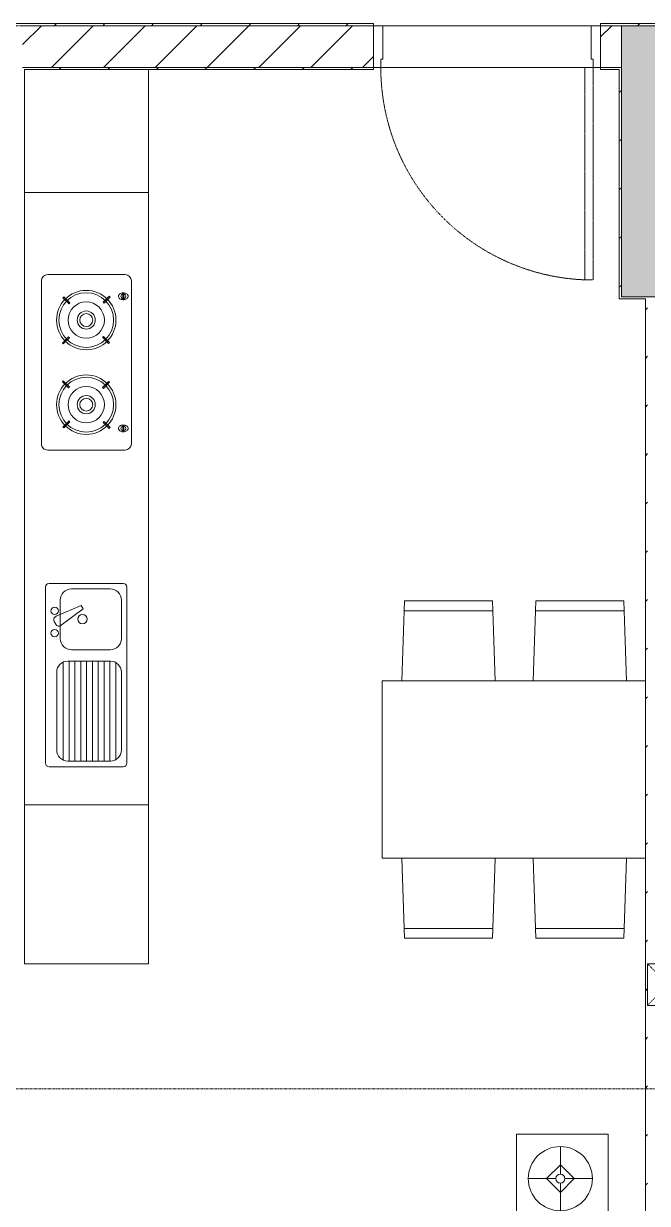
# Model space of a CAD drawing. Header units: millimetres. Extents: x 5356 to 209803, y -16346 to 109894.
# Drawn here: x 66058 to 69053, y 27887 to 33547 of the extents above; entities that cross this region are included whole.
import ezdxf

# ---------------------------------------------------------------- set-up
doc = ezdxf.new("R2010")
doc.units = ezdxf.units.MM
for name, pattern in [('Dash', [6, 3, -3]), ('Grid Line', [22.225, 12.7, -3.175, 3.175, -3.175]), ('NET VAN', [1.06, 0.53, -0.53])]:
    doc.linetypes.add(name, pattern=pattern)
for name, color, linetype, lineweight in [('0-1', 7, 'Continuous', 5), ('A-DETL-GENF-2', 9, 'NET VAN', 9), ('A-DOOR', 31, 'Continuous', 9), ('A-DOOR-FRAM', 31, 'Continuous', 9), ('A-FLOR-1', 9, 'Continuous', 9), ('A-WALL', 113, 'Continuous', 9), ('A-WALL-3', 113, 'Continuous', 18), ('A-WALL-PATT-2', 9, 'Continuous', 9), ('A-WALL-PATT-3', 111, 'Continuous', 9), ('I-FURN', 30, 'Continuous', 9), ('I-FURN-1', 9, 'Continuous', 9), ('I-WALL-1', 253, 'Continuous', 18), ('I-WALL-3', 2, 'Continuous', 18), ('S-COLS', 52, 'Continuous', 9), ('S-COLS-1', 254, 'Continuous', 5), ('S-COLS-2', 253, 'Continuous', 18), ('S-COLS-4', 52, 'Continuous', 18), ('S-COLS-5', 52, 'Dash', 9), ('S-COLS-HDLN', 52, 'Dash', 9), ('S-GRID-1', 1, 'Grid Line', 9)]:
    doc.layers.add(name, color=color, linetype=linetype, lineweight=lineweight)
pattern_1 = [(45, (0, 0), (-116.67262, 116.67262), [])]

# ---------------------------------------------------------------- blocks, each defined once
blk = doc.blocks.new('NCV_TKTC_KET CAU_rvt-1-TKCS_MB ĐỊNH VỊ MỐC TỌA ĐỘ CÔNG TRÌNH')
at = {"layer": 'S-COLS-1'}
blk.add_hatch(color=256, dxfattribs=at).paths.add_polyline_path([(69377.6, 32236.9), (69377.6, 33536.9), (68927.6, 33536.9), (68927.6, 32236.9)])
at = {"layer": 'S-COLS-2'}
for p, q in [((69377.6, 33536.9), (68927.6, 33536.9)), ((68927.6, 33536.9), (68927.6, 32236.9)), ((68927.6, 32236.9), (69377.6, 32236.9))]:
    blk.add_line(p, q, dxfattribs=at)
blk = doc.blocks.new('HE BEP A - HE BEP A-V12-TKCS_MB ĐỊNH VỊ MỐC TỌA ĐỘ CÔNG TRÌNH')
at = {"layer": 'I-FURN'}
for p, q in [((765.9, 605.3), (3.5, 605.3)), ((3.5, 605.3), (3.5, 11)), ((765.9, 11), (765.9, 605.3)), ((765.9, 605.3), (4293.5, 605.3)), ((765.9, 11), (765.9, 605.3)), ((3703.5, 605.3), (3703.5, 11)), ((3279.1, 524.2), (2497.5, 524.2)), ((948.4, 131.7), (948.4, 487.8)), ((965.9, 505.3), (1810.5, 505.3)), ((1644.6, 463.3), (1632.2, 456.1)), ((1670.1, 454.1), (1721.6, 333.3)), ((1828, 487.8), (1828, 131.7)), ((2467.5, 494.2), (2467.5, 122.2)), ((3309.1, 494.2), (3309.1, 122.2)), ((975, 397.7), (975, 193.3)), ((979.9, 419.9), (1450.3, 419.9)), ((1401.8, 451.1), (1028.4, 451.1)), ((1455.1, 193.3), (1455.1, 397.7)), ((1747.9, 434.2), (1562.5, 434.2)), ((1706.2, 324.4), (1627.3, 429.4)), ((2578, 421.2), (2573.6, 416.8)), ((2573.6, 416.8), (2602.8, 387.7)), ((2607.1, 392.1), (2578, 421.2)), ((2795.6, 424), (2766.5, 394.9)), ((2770.8, 390.5), (2800, 419.6)), ((2800, 419.6), (2795.6, 424)), ((2976.7, 419.6), (2981.1, 424)), ((3005.8, 390.5), (2976.7, 419.6)), ((2981.1, 424), (3010.2, 394.9)), ((3169.5, 392.1), (3198.6, 421.2)), ((3203, 416.8), (3173.9, 387.7)), ((3198.6, 421.2), (3203, 416.8)), ((975, 391.9), (1455.1, 391.9)), ((975, 363.9), (1455.1, 363.9)), ((1509.1, 380.9), (1509.1, 194.2)), ((1801.3, 194.2), (1801.3, 380.9)), ((2602.8, 387.7), (2607.1, 392.1)), ((2766.5, 394.9), (2770.8, 390.5)), ((3010.2, 394.9), (3005.8, 390.5)), ((3173.9, 387.7), (3169.5, 392.1)), ((975, 335.9), (1455.1, 335.9)), ((975, 307.9), (1455.1, 307.9)), ((1721.6, 333.3), (1706.2, 324.4)), ((975, 279.9), (1455.1, 279.9)), ((975, 251.9), (1455.1, 251.9)), ((2570.9, 199.3), (2600, 228.4)), ((2600, 228.4), (2604.4, 224)), ((2763.7, 226.8), (2768.1, 231.2)), ((2792.8, 197.7), (2763.7, 226.8)), ((2768.1, 231.2), (2797.2, 202)), ((3008.5, 231.2), (2979.4, 202)), ((2983.8, 197.7), (3012.9, 226.8)), ((3012.9, 226.8), (3008.5, 231.2)), ((3176.6, 228.4), (3172.2, 224)), ((3205.8, 199.3), (3176.6, 228.4)), ((975, 223.9), (1455.1, 223.9)), ((975, 195.9), (1455.1, 195.9)), ((2575.3, 194.9), (2570.9, 199.3)), ((2604.4, 224), (2575.3, 194.9)), ((2797.2, 202), (2792.8, 197.7)), ((2979.4, 202), (2983.8, 197.7)), ((3172.2, 224), (3201.4, 194.9)), ((3201.4, 194.9), (3205.8, 199.3)), ((1810.5, 114.2), (965.9, 114.2)), ((981.5, 167.9), (1448.7, 167.9)), ((1028.4, 139.9), (1401.8, 139.9)), ((1562.5, 140.8), (1747.9, 140.8)), ((2555.1, 133.3), (2555.1, 129.3)), ((2587.6, 133.3), (2555.1, 133.3)), ((2555.1, 129.3), (2587.6, 129.3)), ((2587.6, 129.3), (2587.6, 133.3)), ((3189, 129.3), (3189, 133.3)), ((3189, 133.3), (3221.5, 133.3)), ((3221.5, 129.3), (3189, 129.3)), ((3221.5, 133.3), (3221.5, 129.3)), ((3279.1, 92.2), (2497.5, 92.2)), ((3.5, 11), (765.9, 11)), ((4293.5, 11), (765.9, 11))]:
    blk.add_line(p, q, dxfattribs=at)
for centre, radius in [((1589.4, 460.9), 17.8), ((1696.1, 460.9), 17.8), ((2685.4, 309.4), 142.6), ((2685.4, 309.4), 131.3), ((2685.4, 309.4), 87.2), ((3091.2, 309.4), 142.6), ((3091.2, 309.4), 131.3), ((3091.2, 309.4), 87.2), ((1656.3, 327.5), 22.2), ((2685.4, 309.4), 43.6), ((2685.4, 309.4), 30.9), ((3091.2, 309.4), 43.6), ((3091.2, 309.4), 30.9)]:
    blk.add_circle(centre, radius, dxfattribs=at)
for centre, radius, start, end in [((2497.5, 494.2), 30, 90, 180), ((3279.1, 494.2), 30, 360, 90), ((965.9, 487.8), 17.5, 90, 180), ((1641, 440.7), 17.8, 119.9521, 219.4618), ((1653.4, 447.9), 17.8, 20.5379, 119.9521), ((1810.5, 487.8), 17.5, 0, 90), ((1028.4, 397.7), 53.3, 90, 180), ((1401.8, 397.7), 53.3, 360, 90), ((1562.5, 380.9), 53.3, 90, 180), ((1747.9, 380.9), 53.3, 360, 90), ((1028.4, 193.3), 53.3, 180, 270), ((1401.8, 193.3), 53.3, 270, 360), ((1562.5, 194.2), 53.3, 180, 270), ((1747.9, 194.2), 53.3, 270, 360), ((965.9, 131.7), 17.5, 180, 270), ((1810.5, 131.7), 17.5, 270, 360), ((2497.5, 122.2), 30, 180, 270), ((2588.6, 131.7), 33.5, 163.9419, 180), ((2588.6, 131.7), 33.5, 180, 196.0581), ((2580.1, 134.1), 24.7, 145.204, 163.9419), ((2580.1, 129.2), 24.7, 196.0581, 214.796), ((2571.3, 131.3), 11.6, 9.9102, 170.0898), ((2571.3, 131.3), 11.6, 189.7177, 350.2823), ((2574.8, 137.9), 18.1, 120.7976, 145.204), ((2574.8, 125.5), 18.1, 214.796, 239.2024), ((2571.4, 143.6), 11.5, 90, 120.7976), ((2571.4, 143.6), 11.5, 59.2024, 90), ((2568, 137.9), 18.1, 34.796, 59.2024), ((2568, 125.5), 18.1, 300.7976, 325.204), ((2562.6, 134.1), 24.7, 16.0581, 34.796), ((2562.6, 129.2), 24.7, 325.204, 343.9419), ((2554.1, 131.7), 33.5, 0, 16.0581), ((2554.1, 131.7), 33.5, 343.9419, 0), ((3222.5, 131.7), 33.5, 163.9419, 180), ((3222.5, 131.7), 33.5, 180, 196.0581), ((3214, 134.1), 24.7, 145.204, 163.9419), ((3214, 129.2), 24.7, 196.0581, 214.796), ((3208.7, 137.9), 18.1, 120.7976, 145.204), ((3208.7, 125.5), 18.1, 214.796, 239.2024), ((3205.3, 131.3), 11.6, 9.9102, 170.0898), ((3205.3, 131.3), 11.6, 189.7177, 350.2823), ((3205.3, 143.6), 11.5, 90, 120.7976), ((3205.3, 143.6), 11.5, 59.2024, 90), ((3201.9, 137.9), 18.1, 34.796, 59.2024), ((3201.9, 125.5), 18.1, 300.7976, 325.204), ((3196.5, 134.1), 24.7, 16.0581, 34.796), ((3196.5, 129.2), 24.7, 325.204, 343.9419), ((3188, 131.7), 33.5, 0, 16.0581), ((3188, 131.7), 33.5, 343.9419, 0), ((3279.1, 122.2), 30, 270, 360), ((2571.4, 119.8), 11.5, 239.2024, 270), ((2571.4, 119.8), 11.5, 270, 300.7976), ((3205.3, 119.8), 11.5, 239.2024, 270), ((3205.3, 119.8), 11.5, 270, 300.7976)]:
    blk.add_arc(centre, radius, start, end, dxfattribs=at)
at = {"layer": 'I-FURN-1'}
for p, q in [((4293.5, 605.3), (3.5, 605.3)), ((3.5, 605.3), (3.5, 11)), ((3.5, 11), (4293.5, 11))]:
    blk.add_line(p, q, dxfattribs=at)
blk = doc.blocks.new('RES_BAN AN 1 - RES_BAN AN 1-V14-TKCS_MB ĐỊNH VỊ MỐC TỌA ĐỘ CÔNG TRÌNH')
at = {"layer": 'I-FURN-1'}
for p, q in [((-425, 1275), (425, 1275)), ((-425, 11.8), (-425, 1275)), ((425, 1275), (425, 11.8)), ((-761.9, 1168.8), (-809.6, 1167.2)), ((-809.6, 1167.2), (-809.6, 745.3)), ((-425, 1180), (-761.9, 1168.8)), ((-761.9, 1168.8), (-761.9, 743.8)), ((-761.9, 743.8), (-761.9, 1168.8)), ((-425, 732.5), (-425, 1180)), ((425, 1180), (761.9, 1168.8)), ((425, 732.5), (425, 1180)), ((761.9, 1168.8), (761.9, 743.8)), ((761.9, 1168.8), (761.9, 743.8)), ((809.6, 1167.2), (761.9, 1168.8)), ((809.6, 745.3), (809.6, 1167.2)), ((-809.6, 745.3), (-761.9, 743.8)), ((-761.9, 743.8), (-425, 732.5)), ((761.9, 743.8), (425, 732.5)), ((761.9, 743.8), (809.6, 745.3)), ((-809.6, 536.9), (-761.9, 538.5)), ((-809.6, 115.1), (-809.6, 536.9)), ((-425, 549.7), (-761.9, 538.5)), ((-761.9, 538.5), (-761.9, 113.5)), ((-761.9, 538.5), (-761.9, 113.5)), ((-425, 102.3), (-425, 549.7)), ((425, 549.7), (761.9, 538.5)), ((425, 102.3), (425, 549.7)), ((761.9, 538.5), (761.9, 113.5)), ((761.9, 538.5), (809.6, 536.9)), ((761.9, 113.5), (761.9, 538.5)), ((809.6, 536.9), (809.6, 115.1)), ((-761.9, 113.5), (-809.6, 115.1)), ((-761.9, 113.5), (-425, 102.3)), ((761.9, 113.5), (425, 102.3)), ((809.6, 115.1), (761.9, 113.5))]:
    blk.add_line(p, q, dxfattribs=at)
blk = doc.blocks.new('LOBBY_SOFA_1 - LOBBY_SOFA_1-V15-TKCS_MB ĐỊNH VỊ MỐC TỌA ĐỘ CÔNG TRÌNH')
at = {"layer": 'I-FURN'}
for p, q in [((-2556, -14.9), (-2556, -660)), ((-708, -660), (-708, -14.9)), ((-2457, -66), (-2457, -660)), ((-807, -66), (-2457, -66)), ((-807, -660), (-807, -66)), ((-807, -143), (-2457, -143)), ((-1907, -143), (-1907, -660)), ((-1357, -143), (-1357, -660)), ((-3128.2, -193.5), (-2688.2, -193.5)), ((-3128.2, -633.5), (-3128.2, -193.5)), ((-2688.2, -193.5), (-2688.2, -633.5)), ((-575.9, -193.5), (-575.9, -633.5)), ((-135.9, -193.5), (-575.9, -193.5)), ((-135.9, -633.5), (-135.9, -193.5)), ((-2915.4, -269), (-2915.4, -401)), ((-348.6, -269), (-348.6, -401)), ((-2915.4, -357), (-2981.4, -423)), ((-2849.4, -423), (-2915.4, -357)), ((-414.6, -423), (-348.6, -357)), ((-348.6, -357), (-282.6, -423)), ((-2937.4, -423), (-3069.4, -423)), ((-2981.4, -423), (-2915.4, -489)), ((-2915.4, -489), (-2849.4, -423)), ((-2915.4, -445), (-2915.4, -577)), ((-2893.4, -423), (-2761.4, -423)), ((-370.6, -423), (-502.6, -423)), ((-348.6, -489), (-414.6, -423)), ((-282.6, -423), (-348.6, -489)), ((-348.6, -445), (-348.6, -577)), ((-326.6, -423), (-194.6, -423)), ((-2688.2, -633.5), (-3128.2, -633.5)), ((-2556, -660), (-708, -660)), ((-575.9, -633.5), (-135.9, -633.5)), ((-2172.3, -1064.5), (-2172.3, -1504.5)), ((-1160.3, -1020.5), (-2128.3, -1020.5)), ((-1116.3, -1504.5), (-1116.3, -1064.5)), ((-2128.3, -1548.5), (-1160.3, -1548.5))]:
    blk.add_line(p, q, dxfattribs=at)
for centre, radius in [((-2915.4, -423), 154), ((-348.6, -423), 154), ((-2915.4, -423), 22), ((-348.6, -423), 22)]:
    blk.add_circle(centre, radius, dxfattribs=at)
for centre, start, end in [((-2128.3, -1064.5), 90, 180), ((-1160.3, -1064.5), 0, 90), ((-2128.3, -1504.5), 180, 270), ((-1160.3, -1504.5), 270, 0)]:
    blk.add_arc(centre, 44, start, end, dxfattribs=at)
at = {"layer": 'I-FURN-1'}
for p, q in [((-2556, -14.9), (-2556, -660)), ((-708, -660), (-708, -14.9)), ((-2688.2, -193.5), (-3128.2, -193.5)), ((-3128.2, -193.5), (-3128.2, -633.5)), ((-2688.2, -633.5), (-2688.2, -193.5)), ((-135.9, -193.5), (-575.9, -193.5)), ((-575.9, -193.5), (-575.9, -633.5)), ((-135.9, -633.5), (-135.9, -193.5)), ((-3128.2, -633.5), (-2688.2, -633.5)), ((-2556, -660), (-708, -660)), ((-575.9, -633.5), (-135.9, -633.5)), ((-2172.3, -1064.5), (-2172.3, -1504.5)), ((-1160.3, -1020.5), (-2128.3, -1020.5)), ((-1116.3, -1504.5), (-1116.3, -1064.5)), ((-2128.3, -1548.5), (-1160.3, -1548.5))]:
    blk.add_line(p, q, dxfattribs=at)
for centre, start, end in [((-2128.3, -1064.5), 90, 180), ((-1160.3, -1064.5), 0, 90), ((-2128.3, -1504.5), 180, 270), ((-1160.3, -1504.5), 270, 0)]:
    blk.add_arc(centre, 44, start, end, dxfattribs=at)
blk = doc.blocks.new('NCV_TKTC_TANG 1_rvt-1-TKCS_MB ĐỊNH VỊ MỐC TỌA ĐỘ CÔNG TRÌNH')
at = {"layer": 'A-WALL-PATT-2'}
h = blk.add_hatch(dxfattribs=at)
h.set_pattern_fill('FP_3', color=256, style=0, pattern_type=2)
h.set_pattern_definition(pattern_1)
h.paths.add_polyline_path([(67737.6, 33326.9), (67737.6, 33336.9), (66052.6, 33336.9), (66052.6, 33326.9), (67728.8, 33326.9)])
h.paths.add_polyline_path([(68927.6, 33326.9), (68927.6, 33336.9), (68827.6, 33336.9), (68827.6, 33326.9), (68917.6, 33326.9)])
h = blk.add_hatch(dxfattribs=at)
h.set_pattern_fill('FP_3', color=256, style=0, pattern_type=2)
h.set_pattern_definition(pattern_1)
h.paths.add_polyline_path([(68917.6, 32236.9), (68927.6, 32236.9), (68927.6, 33326.9), (68917.6, 33326.9), (68917.6, 32966.9)])
h = blk.add_hatch(dxfattribs=at)
h.set_pattern_fill('FP_3', color=256, style=0, pattern_type=2)
h.set_pattern_definition(pattern_1)
h.paths.add_polyline_path([(69052.6, 25546.9), (69052.6, 32236.9), (69042.6, 32236.9), (69042.6, 25546.9)])
at = {"layer": 'A-FLOR-1'}
for p, q in [((68782.6, 33536.9), (67782.6, 33536.9)), ((68792.6, 33336.9), (67772.6, 33336.9)), ((67772.6, 33336.9), (68792.6, 33336.9))]:
    blk.add_line(p, q, dxfattribs=at)
at = {"layer": 'I-WALL-1'}
for p, q in [((67737.6, 33336.9), (66052.6, 33336.9)), ((66062.6, 33326.9), (67737.6, 33326.9)), ((67737.6, 33326.9), (67737.6, 33336.9)), ((68927.6, 33336.9), (68827.6, 33336.9)), ((68827.6, 33336.9), (68827.6, 33326.9)), ((68827.6, 33326.9), (68917.6, 33326.9)), ((68917.6, 33326.9), (68917.6, 32236.9)), ((68927.6, 33326.9), (68927.6, 33336.9)), ((68927.6, 32236.9), (68927.6, 33326.9)), ((68917.6, 32236.9), (68917.6, 32226.9)), ((68917.6, 32226.9), (69042.6, 32226.9)), ((69042.6, 32236.9), (68927.6, 32236.9)), ((69052.6, 32236.9), (69042.6, 32236.9)), ((69042.6, 32226.9), (69042.6, 25546.9))]:
    blk.add_line(p, q, dxfattribs=at)
at = {"layer": 'I-FURN-1'}
for name, p, rotation in [('HE BEP A - HE BEP A-V12-TKCS_MB ĐỊNH VỊ MỐC TỌA ĐỘ CÔNG TRÌNH', (66667.9, 29033.4), 90.00000000000026), ('RES_BAN AN 1 - RES_BAN AN 1-V14-TKCS_MB ĐỊNH VỊ MỐC TỌA ĐỘ CÔNG TRÌNH', (69054.3, 29968.2), 90.00000000000026), ('LOBBY_SOFA_1 - LOBBY_SOFA_1-V15-TKCS_MB ĐỊNH VỊ MỐC TỌA ĐỘ CÔNG TRÌNH', (69057.5, 25090.4), 270.0000000000005)]:
    blk.add_blockref(name, p, dxfattribs=dict(at, rotation=rotation))
blk = doc.blocks.new('FD_05 - FD_05-1000x2200mm-835433-TKCS_MB ĐỊNH VỊ MỐC TỌA ĐỘ CÔNG TRÌNH')
at = {"layer": 'A-DETL-GENF-2'}
for p, q in [((510, -100), (470, -100)), ((470, -100), (470, -1120)), ((510, -1120), (510, -100)), ((470, -1120), (510, -1120))]:
    blk.add_line(p, q, dxfattribs=at)
blk.add_arc((510, -100), 1020, 180, 267.7525, dxfattribs=at)
at = {"layer": 'A-DOOR-FRAM'}
for p, q in [((-545, 100), (-500, 100)), ((-545, -100), (-545, 100)), ((-500, 100), (-500, -60)), ((500, 100), (545, 100)), ((500, -60), (500, 100)), ((545, 100), (545, -100)), ((-510, -100), (-545, -100)), ((-500, -60), (-510, -60)), ((-510, -60), (-510, -100)), ((510, -60), (500, -60)), ((510, -100), (510, -60)), ((545, -100), (510, -100))]:
    blk.add_line(p, q, dxfattribs=at)
blk = doc.blocks.new('G1_SOF - BO TRU - 200x200-3050151-TKCS_MB ĐỊNH VỊ MỐC TỌA ĐỘ CÔNG TRÌNH')
at = {"layer": 'S-COLS-HDLN'}
for p, q in [((-100, 100), (100, -100)), ((100, 100), (-100, -100))]:
    blk.add_line(p, q, dxfattribs=at)

msp = doc.modelspace()

# ---------------------------------------------------------------- hatches: boundary and pattern name
at = {"layer": 'A-WALL-PATT-3'}
h = msp.add_hatch(dxfattribs=at)
h.set_pattern_fill('FP_8', color=256, style=0, pattern_type=2)
h.set_pattern_definition(pattern_1)
h.paths.add_polyline_path([(80552.6, 33536.9), (80552.6, 33546.9), (70567.6, 33546.9), (70567.6, 33536.9), (80403.3, 33536.9)])
h.paths.add_polyline_path([(59537.6, 33536.9), (59535.4, 33546.9), (56652.6, 33546.9), (56652.6, 33536.9), (58615.5, 33536.9)])
h.paths.add_polyline_path([(60627.6, 33536.9), (67737.6, 33536.9), (67737.6, 33546.9), (60627.6, 33546.9)])
h.paths.add_polyline_path([(69377.6, 33536.9), (69477.6, 33536.9), (69475.4, 33546.9), (68827.6, 33546.9), (68827.6, 33536.9), (68927.6, 33536.9)])
h = msp.add_hatch(dxfattribs=at)
h.set_pattern_fill('FP_1', color=256, style=0, pattern_type=2)
h.set_pattern_definition([(45, (0, 0), (-124.4508, 124.4508), [])])
h.paths.add_polyline_path([(61177.6, 33336.9), (65852.9, 33336.9), (65852.9, 33536.9), (61177.6, 33536.9)])
h.paths.add_polyline_path([(68927.6, 33336.9), (68927.6, 33536.9), (68827.6, 33536.9), (68827.6, 33336.9)])
h.paths.add_polyline_path([(66483.3, 33336.9), (67737.6, 33336.9), (67737.6, 33536.9), (66052.9, 33536.9), (66052.9, 33336.9)])

# ---------------------------------------------------------------- linework, layer by layer
at = {"layer": 'A-WALL'}
for p, q in [((67737.6, 33536.9), (66052.9, 33536.9)), ((67782.6, 33536.9), (68782.6, 33536.9)), ((68927.6, 33536.9), (68827.6, 33536.9)), ((68792.6, 33336.9), (67772.6, 33336.9))]:
    msp.add_line(p, q, dxfattribs=at)
at = {"layer": 'A-WALL-3'}
for p, q in [((68927.6, 33336.9), (68927.6, 33536.9)), ((66052.9, 33336.9), (67737.6, 33336.9)), ((68827.6, 33336.9), (68927.6, 33336.9))]:
    msp.add_line(p, q, dxfattribs=at)
at = {"layer": 'I-WALL-3'}
for p, q in [((67737.6, 33546.9), (60627.6, 33546.9)), ((67737.6, 33536.9), (67737.6, 33546.9)), ((69477.6, 33546.9), (68827.6, 33546.9)), ((68827.6, 33546.9), (68827.6, 33536.9)), ((68927.6, 33536.9), (69377.6, 33536.9))]:
    msp.add_line(p, q, dxfattribs=at)
at = {"layer": 'S-COLS'}
for p, q in [((69252.6, 29036.9), (69052.6, 29036.9)), ((69052.6, 28836.9), (69252.6, 28836.9))]:
    msp.add_line(p, q, dxfattribs=at)
at = {"layer": 'S-COLS-4'}
msp.add_line((69052.6, 29036.9), (69052.6, 28836.9), dxfattribs=at)
at = {"layer": 'S-GRID-1'}
for p, q in [((131551.8, 33536.9), (29351.8, 33536.9)), ((131551.8, 28436.9), (29351.8, 28436.9))]:
    msp.add_line(p, q, dxfattribs=at)

# ---------------------------------------------------------------- block references
at = {"layer": '0-1'}
for name in ['NCV_TKTC_KET CAU_rvt-1-TKCS_MB ĐỊNH VỊ MỐC TỌA ĐỘ CÔNG TRÌNH', 'NCV_TKTC_TANG 1_rvt-1-TKCS_MB ĐỊNH VỊ MỐC TỌA ĐỘ CÔNG TRÌNH']:
    msp.add_blockref(name, (0, 0), dxfattribs=at)
at = {"layer": 'A-DOOR'}
msp.add_blockref('FD_05 - FD_05-1000x2200mm-835433-TKCS_MB ĐỊNH VỊ MỐC TỌA ĐỘ CÔNG TRÌNH', (68282.6, 33436.9), dxfattribs=at)
at = {"layer": 'S-COLS-5'}
msp.add_blockref('G1_SOF - BO TRU - 200x200-3050151-TKCS_MB ĐỊNH VỊ MỐC TỌA ĐỘ CÔNG TRÌNH', (69152.6, 28936.9), dxfattribs=at)

doc.saveas('drawing.dxf')
